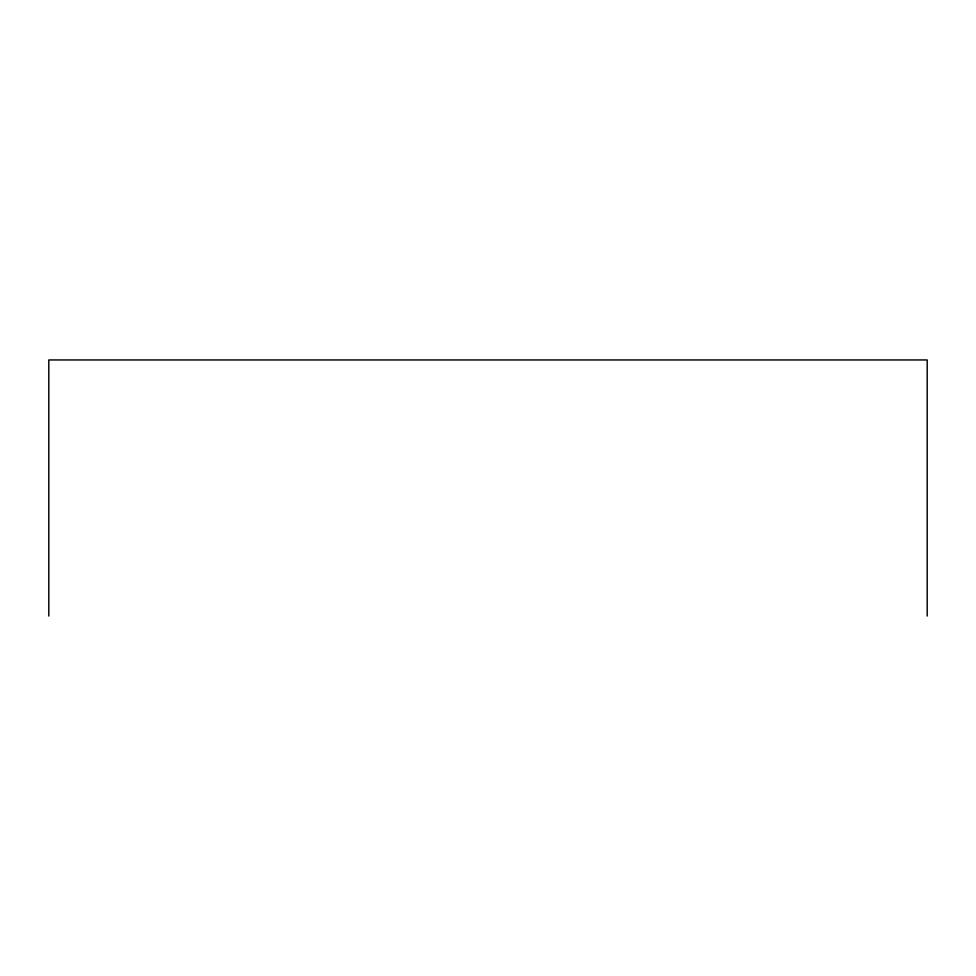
<?xml version="1.0" encoding="UTF-8"?>
<svg xmlns="http://www.w3.org/2000/svg" width="976" height="976" viewBox="0 0 976 976"><rect width="100%" height="100%" fill="white"/><g stroke="black" fill="none" stroke-linecap="round" stroke-linejoin="round"><path stroke-width="1.46" d="M927.2 616.051L927.2 359.949L48.8 359.949L48.8 616.051"/></g></svg>
